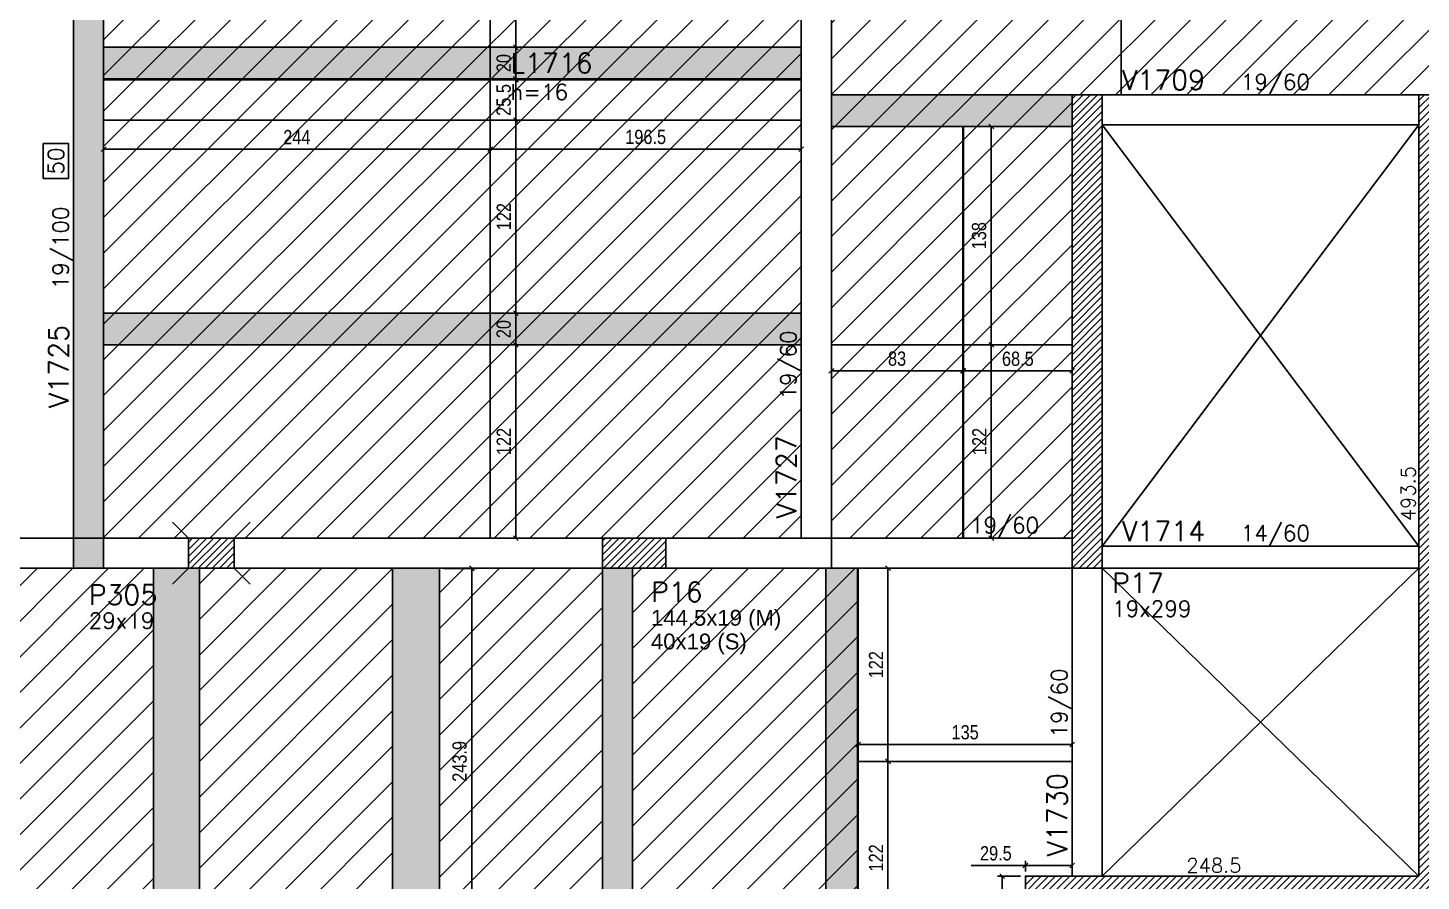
# Model space of a CAD drawing. Extents: x 1860 to 8661, y -614 to 3008.
# Drawn here: x 3577 to 4456, y 736 to 1275 of the extents above; entities that cross this region are included whole.
import ezdxf
from ezdxf.enums import TextEntityAlignment as Align

# ---------------------------------------------------------------- set-up
doc = ezdxf.new("R2010")
doc.units = 0
for name, color, linetype in [('242', 12, 'Continuous'), ('COTA', 241, 'Continuous'), ('F-DESNIVEL-1', 254, 'Continuous'), ('F-LAJES-DIM', 2, 'Continuous'), ('F-LAJES-NOME', 4, 'Continuous'), ('F-PILARES-DIM', 172, 'Continuous'), ('F-PILARES-HACH', 174, 'Continuous'), ('F-PILARES-M', 170, 'Continuous'), ('F-PILARES-N', 170, 'Continuous'), ('F-PILARES-NASCE', 4, 'Continuous'), ('F-PILARES-NOME', 170, 'Continuous'), ('F-PILARES-S', 170, 'Continuous'), ('F-PILARES-V', 170, 'Continuous'), ('F-VIGAS', 3, 'Continuous'), ('F-VIGAS-DIM', 2, 'Continuous'), ('F-VIGAS-NOME', 4, 'Continuous'), ('F-VÃO', 1, 'Continuous'), ('Painéis', 200, 'Continuous')]:
    doc.layers.add(name, color=color, linetype=linetype)
doc.layers.add('Hachura', color=251, linetype='Continuous', lineweight=9)
doc.styles.add('COTA TECNICA-50', font='techl___.ttf', dxfattribs={"height": 9})
doc.styles.add('MCP', font='romans.shx')
doc.styles.get("Standard").update_dxf_attribs({"font": 'arial.ttf'})
doc.dimstyles.new('COTA PAINEL-50', dxfattribs={"dimtxt": 9, "dimasz": 3, "dimexe": 3, "dimexo": 3, "dimgap": 3, "dimtad": 1, "dimdec": 1, "dimzin": 12, "dimdsep": 46, "dimtxsty": 'COTA TECNICA-50', "dimblk1": 'OBLIQUE', "dimblk2": 'OBLIQUE', "dimsah": 1, "dimcen": 0.9, "dimclrd": 4, "dimclre": 4, "dimclrt": 240, "dimadec": 1, "dimazin": 3, "dimtfac": 1, "dimtdec": 1, "dimtmove": 0, "dimatfit": 3, "dimfxl": 1, "dimtolj": 1, "dimtzin": 12, "dimarcsym": 0})
pattern_1 = [(45, (4454.8736, 10738.8875), (-2.245064, 2.245064), [])]
pattern_2 = [(45, (4454.8736, 738.8875), (-2.245064, 2.245064), [])]

# ---------------------------------------------------------------- blocks, each defined once
blk = doc.blocks.new('*U36')
at = {"layer": 'F-VIGAS-DIM', "color": 1}
blk.add_lwpolyline([(0, 0), (22, 0), (22, 16), (0, 16)], close=True, dxfattribs=at)
at = {"layer": 'F-VIGAS-DIM', "style": 'MCP'}
blk.add_attdef('DIM', text='', height=10, dxfattribs=at).set_placement((11, 8), align=Align.MIDDLE_CENTER)
blk = doc.blocks.new('_Oblique')
at = {"color": 0, "linetype": 'ByBlock', "lineweight": -2}
blk.add_line((-0.5, -0.5), (0.5, 0.5), dxfattribs=at)
blk = doc.blocks.new('*D1222')
at = {"layer": 'COTA', "color": 4, "lineweight": -2, "transparency": 16777216}
for p, q in [((3624.37, 1213.39), (3624.37, 1195.12)), ((3868.37, 1213.39), (3868.37, 1195.12)), ((3624.37, 1198.12), (3868.37, 1198.12))]:
    blk.add_line(p, q, dxfattribs=at)
at = {"layer": 'Defpoints', "color": 0, "transparency": 16777216}
for p in [(3624.37, 1216.39), (3868.37, 1216.39), (3868.37, 1198.12)]:
    blk.add_point(p, dxfattribs=at)
at = {"layer": 'COTA', "color": 4, "lineweight": -2, "transparency": 16777216, "xscale": 3, "yscale": 3, "zscale": 3, "rotation": 180}
blk.add_blockref('_Oblique', (3624.37, 1198.12), dxfattribs=at)
at = {"layer": 'COTA', "color": 4, "lineweight": -2, "transparency": 16777216, "xscale": 3, "yscale": 3, "zscale": 3}
blk.add_blockref('_Oblique', (3868.37, 1198.12), dxfattribs=at)
at = {"layer": 'COTA', "color": 240, "transparency": 16777216, "insert": (3746.37, 1205.69), "char_height": 9, "attachment_point": 5, "style": 'COTA TECNICA-50'}
blk.add_mtext('\\A1;244', dxfattribs=at)
blk = doc.blocks.new('*D1223')
at = {"layer": 'COTA', "color": 4, "lineweight": -2, "transparency": 16777216}
for p, q in [((3868.37, 1213.39), (3868.37, 1195.12)), ((4064.87, 1213.39), (4064.87, 1195.12)), ((3868.37, 1198.12), (4064.87, 1198.12))]:
    blk.add_line(p, q, dxfattribs=at)
at = {"layer": 'Defpoints', "color": 0, "transparency": 16777216}
for p in [(3868.37, 1216.39), (4064.87, 1216.39), (4064.87, 1198.12)]:
    blk.add_point(p, dxfattribs=at)
at = {"layer": 'COTA', "color": 4, "lineweight": -2, "transparency": 16777216, "xscale": 3, "yscale": 3, "zscale": 3, "rotation": 180}
blk.add_blockref('_Oblique', (3868.37, 1198.12), dxfattribs=at)
at = {"layer": 'COTA', "color": 4, "lineweight": -2, "transparency": 16777216, "xscale": 3, "yscale": 3, "zscale": 3}
blk.add_blockref('_Oblique', (4064.87, 1198.12), dxfattribs=at)
at = {"layer": 'COTA', "color": 240, "transparency": 16777216, "insert": (3966.62, 1205.74), "char_height": 9, "attachment_point": 5, "style": 'COTA TECNICA-50'}
blk.add_mtext('\\A1;196.5', dxfattribs=at)
blk = doc.blocks.new('*D1224')
at = {"layer": 'COTA', "color": 4, "lineweight": -2, "transparency": 16777216}
for p, q in [((3871.37, 1074.39), (3887.59, 1074.39)), ((3884.59, 952.39), (3884.59, 1074.39)), ((3871.37, 952.39), (3887.59, 952.39))]:
    blk.add_line(p, q, dxfattribs=at)
at = {"layer": 'Defpoints', "color": 0, "transparency": 16777216}
for p in [(3868.37, 1074.39), (3884.59, 1074.39), (3868.37, 952.39)]:
    blk.add_point(p, dxfattribs=at)
at = {"layer": 'COTA', "color": 4, "lineweight": -2, "transparency": 16777216, "xscale": 3, "yscale": 3, "zscale": 3}
for p, rotation in [((3884.59, 1074.39), 90), ((3884.59, 952.39), 270)]:
    blk.add_blockref('_Oblique', p, dxfattribs=dict(at, rotation=rotation))
at = {"layer": 'COTA', "color": 240, "transparency": 16777216, "insert": (3877.04, 1013.39), "char_height": 9, "attachment_point": 5, "rotation": 90, "style": 'COTA TECNICA-50'}
blk.add_mtext('\\A1;122', dxfattribs=at)
blk = doc.blocks.new('*D1225')
at = {"layer": 'COTA', "color": 4, "lineweight": -2, "transparency": 16777216}
for p, q in [((3871.37, 1094.39), (3887.59, 1094.39)), ((3884.59, 1074.39), (3884.59, 1094.39)), ((3871.37, 1074.39), (3887.59, 1074.39))]:
    blk.add_line(p, q, dxfattribs=at)
at = {"layer": 'Defpoints', "color": 0, "transparency": 16777216}
for p in [(3868.37, 1094.39), (3884.59, 1094.39), (3868.37, 1074.39)]:
    blk.add_point(p, dxfattribs=at)
at = {"layer": 'COTA', "color": 4, "lineweight": -2, "transparency": 16777216, "xscale": 3, "yscale": 3, "zscale": 3}
for p, rotation in [((3884.59, 1094.39), 90), ((3884.59, 1074.39), 270)]:
    blk.add_blockref('_Oblique', p, dxfattribs=dict(at, rotation=rotation))
at = {"layer": 'COTA', "color": 240, "transparency": 16777216, "insert": (3877, 1084.39), "char_height": 9, "attachment_point": 5, "rotation": 90, "style": 'COTA TECNICA-50'}
blk.add_mtext('\\A1;20', dxfattribs=at)
blk = doc.blocks.new('*D1226')
at = {"layer": 'COTA', "color": 4, "lineweight": -2, "transparency": 16777216}
for p, q in [((3871.37, 1216.39), (3887.59, 1216.39)), ((3884.59, 1094.39), (3884.59, 1216.39)), ((3871.37, 1094.39), (3887.59, 1094.39))]:
    blk.add_line(p, q, dxfattribs=at)
at = {"layer": 'Defpoints', "color": 0, "transparency": 16777216}
for p in [(3868.37, 1216.39), (3884.59, 1216.39), (3868.37, 1094.39)]:
    blk.add_point(p, dxfattribs=at)
at = {"layer": 'COTA', "color": 4, "lineweight": -2, "transparency": 16777216, "xscale": 3, "yscale": 3, "zscale": 3}
for p, rotation in [((3884.59, 1216.39), 90), ((3884.59, 1094.39), 270)]:
    blk.add_blockref('_Oblique', p, dxfattribs=dict(at, rotation=rotation))
at = {"layer": 'COTA', "color": 240, "transparency": 16777216, "insert": (3877.04, 1155.39), "char_height": 9, "attachment_point": 5, "rotation": 90, "style": 'COTA TECNICA-50'}
blk.add_mtext('\\A1;122', dxfattribs=at)
blk = doc.blocks.new('*D1227')
at = {"layer": 'COTA', "color": 4, "lineweight": -2, "transparency": 16777216}
for p, q in [((3871.37, 1241.89), (3887.59, 1241.89)), ((3884.59, 1216.39), (3884.59, 1241.89)), ((3871.37, 1216.39), (3887.59, 1216.39))]:
    blk.add_line(p, q, dxfattribs=at)
at = {"layer": 'Defpoints', "color": 0, "transparency": 16777216}
for p in [(3868.37, 1241.89), (3884.59, 1241.89), (3868.37, 1216.39)]:
    blk.add_point(p, dxfattribs=at)
at = {"layer": 'COTA', "color": 4, "lineweight": -2, "transparency": 16777216, "xscale": 3, "yscale": 3, "zscale": 3}
for p, rotation in [((3884.59, 1241.89), 90), ((3884.59, 1216.39), 270)]:
    blk.add_blockref('_Oblique', p, dxfattribs=dict(at, rotation=rotation))
at = {"layer": 'COTA', "color": 240, "transparency": 16777216, "insert": (3876.99, 1229.14), "char_height": 9, "attachment_point": 5, "rotation": 90, "style": 'COTA TECNICA-50'}
blk.add_mtext('\\A1;25.5', dxfattribs=at)
blk = doc.blocks.new('*D1228')
at = {"layer": 'COTA', "color": 4, "lineweight": -2, "transparency": 16777216}
for p, q in [((3871.37, 1262.39), (3887.59, 1262.39)), ((3884.59, 1242.39), (3884.59, 1262.39)), ((3871.37, 1242.39), (3887.59, 1242.39))]:
    blk.add_line(p, q, dxfattribs=at)
at = {"layer": 'Defpoints', "color": 0, "transparency": 16777216}
for p in [(3868.37, 1262.39), (3884.59, 1262.39), (3868.37, 1242.39)]:
    blk.add_point(p, dxfattribs=at)
at = {"layer": 'COTA', "color": 4, "lineweight": -2, "transparency": 16777216, "xscale": 3, "yscale": 3, "zscale": 3}
for p, rotation in [((3884.59, 1262.39), 90), ((3884.59, 1242.39), 270)]:
    blk.add_blockref('_Oblique', p, dxfattribs=dict(at, rotation=rotation))
at = {"layer": 'COTA', "color": 240, "transparency": 16777216, "insert": (3877, 1252.39), "char_height": 9, "attachment_point": 5, "rotation": 90, "style": 'COTA TECNICA-50'}
blk.add_mtext('\\A1;20', dxfattribs=at)
blk = doc.blocks.new('*D1229')
at = {"layer": 'COTA', "color": 4, "lineweight": -2, "transparency": 16777216}
for p, q in [((3871.37, 1384.39), (3887.59, 1384.39)), ((3884.59, 1262.39), (3884.59, 1384.39)), ((3871.37, 1262.39), (3887.59, 1262.39))]:
    blk.add_line(p, q, dxfattribs=at)
at = {"layer": 'Defpoints', "color": 0, "transparency": 16777216}
for p in [(3868.37, 1384.39), (3884.59, 1384.39), (3868.37, 1262.39)]:
    blk.add_point(p, dxfattribs=at)
at = {"layer": 'COTA', "color": 4, "lineweight": -2, "transparency": 16777216, "xscale": 3, "yscale": 3, "zscale": 3}
for p, rotation in [((3884.59, 1384.39), 90), ((3884.59, 1262.39), 270)]:
    blk.add_blockref('_Oblique', p, dxfattribs=dict(at, rotation=rotation))
at = {"layer": 'COTA', "color": 240, "transparency": 16777216, "insert": (3877.04, 1323.39), "char_height": 9, "attachment_point": 5, "rotation": 90, "style": 'COTA TECNICA-50'}
blk.add_mtext('\\A1;122', dxfattribs=at)
blk = doc.blocks.new('*D1230')
at = {"layer": 'COTA', "color": 4, "lineweight": -2, "transparency": 16777216}
for p, q in [((4170.37, 1074.39), (4187.89, 1074.39)), ((4184.89, 952.39), (4184.89, 1074.39)), ((4170.37, 952.39), (4187.89, 952.39))]:
    blk.add_line(p, q, dxfattribs=at)
at = {"layer": 'Defpoints', "color": 0, "transparency": 16777216}
for p in [(4167.37, 1074.39), (4184.89, 1074.39), (4167.37, 952.39)]:
    blk.add_point(p, dxfattribs=at)
at = {"layer": 'COTA', "color": 4, "lineweight": -2, "transparency": 16777216, "xscale": 3, "yscale": 3, "zscale": 3}
for p, rotation in [((4184.89, 1074.39), 90), ((4184.89, 952.39), 270)]:
    blk.add_blockref('_Oblique', p, dxfattribs=dict(at, rotation=rotation))
at = {"layer": 'COTA', "color": 240, "transparency": 16777216, "insert": (4177.33, 1013.39), "char_height": 9, "attachment_point": 5, "rotation": 90, "style": 'COTA TECNICA-50'}
blk.add_mtext('\\A1;122', dxfattribs=at)
blk = doc.blocks.new('*D1231')
at = {"layer": 'COTA', "color": 4, "lineweight": -2, "transparency": 16777216}
for p, q in [((4170.37, 1212.39), (4187.89, 1212.39)), ((4184.89, 1074.39), (4184.89, 1212.39)), ((4170.37, 1074.39), (4187.89, 1074.39))]:
    blk.add_line(p, q, dxfattribs=at)
at = {"layer": 'Defpoints', "color": 0, "transparency": 16777216}
for p in [(4167.37, 1212.39), (4184.89, 1212.39), (4167.37, 1074.39)]:
    blk.add_point(p, dxfattribs=at)
at = {"layer": 'COTA', "color": 4, "lineweight": -2, "transparency": 16777216, "xscale": 3, "yscale": 3, "zscale": 3}
for p, rotation in [((4184.89, 1212.39), 90), ((4184.89, 1074.39), 270)]:
    blk.add_blockref('_Oblique', p, dxfattribs=dict(at, rotation=rotation))
at = {"layer": 'COTA', "color": 240, "transparency": 16777216, "insert": (4177.17, 1143.39), "char_height": 9, "attachment_point": 5, "rotation": 90, "style": 'COTA TECNICA-50'}
blk.add_mtext('\\A1;138', dxfattribs=at)
blk = doc.blocks.new('*D1232')
at = {"layer": 'COTA', "color": 4, "lineweight": -2, "transparency": 16777216}
for p, q in [((4083.87, 1071.39), (4083.87, 1054.99)), ((4166.87, 1071.39), (4166.87, 1054.99)), ((4083.87, 1057.99), (4166.87, 1057.99))]:
    blk.add_line(p, q, dxfattribs=at)
at = {"layer": 'Defpoints', "color": 0, "transparency": 16777216}
for p in [(4083.87, 1074.39), (4166.87, 1074.39), (4166.87, 1057.99)]:
    blk.add_point(p, dxfattribs=at)
at = {"layer": 'COTA', "color": 4, "lineweight": -2, "transparency": 16777216, "xscale": 3, "yscale": 3, "zscale": 3, "rotation": 180}
blk.add_blockref('_Oblique', (4083.87, 1057.99), dxfattribs=at)
at = {"layer": 'COTA', "color": 4, "lineweight": -2, "transparency": 16777216, "xscale": 3, "yscale": 3, "zscale": 3}
blk.add_blockref('_Oblique', (4166.87, 1057.99), dxfattribs=at)
at = {"layer": 'COTA', "color": 240, "transparency": 16777216, "insert": (4125.37, 1065.7), "char_height": 9, "attachment_point": 5, "style": 'COTA TECNICA-50'}
blk.add_mtext('\\A1;83', dxfattribs=at)
blk = doc.blocks.new('*D1233')
at = {"layer": 'COTA', "color": 4, "lineweight": -2, "transparency": 16777216}
for p, q in [((4167.37, 1071.39), (4167.37, 1054.99)), ((4235.87, 1071.39), (4235.87, 1054.99)), ((4167.37, 1057.99), (4235.87, 1057.99))]:
    blk.add_line(p, q, dxfattribs=at)
at = {"layer": 'Defpoints', "color": 0, "transparency": 16777216}
for p in [(4167.37, 1074.39), (4235.87, 1074.39), (4235.87, 1057.99)]:
    blk.add_point(p, dxfattribs=at)
at = {"layer": 'COTA', "color": 4, "lineweight": -2, "transparency": 16777216, "xscale": 3, "yscale": 3, "zscale": 3, "rotation": 180}
blk.add_blockref('_Oblique', (4167.37, 1057.99), dxfattribs=at)
at = {"layer": 'COTA', "color": 4, "lineweight": -2, "transparency": 16777216, "xscale": 3, "yscale": 3, "zscale": 3}
blk.add_blockref('_Oblique', (4235.87, 1057.99), dxfattribs=at)
at = {"layer": 'COTA', "color": 240, "transparency": 16777216, "insert": (4201.62, 1065.6), "char_height": 9, "attachment_point": 5, "style": 'COTA TECNICA-50'}
blk.add_mtext('\\A1;68.5', dxfattribs=at)
blk = doc.blocks.new('*D1708')
at = {"layer": 'COTA', "color": 4, "lineweight": -2, "transparency": 16777216}
for p, q in [((3839.37, 933.29), (3859.89, 933.29)), ((3856.89, 689.39), (3856.89, 933.29)), ((3839.37, 689.39), (3859.89, 689.39))]:
    blk.add_line(p, q, dxfattribs=at)
at = {"layer": 'Defpoints', "color": 0, "transparency": 16777216}
for p in [(3836.37, 933.29), (3856.89, 933.29), (3836.37, 689.39)]:
    blk.add_point(p, dxfattribs=at)
at = {"layer": 'COTA', "color": 4, "lineweight": -2, "transparency": 16777216, "xscale": 3, "yscale": 3, "zscale": 3}
for p, rotation in [((3856.89, 933.29), 90), ((3856.89, 689.39), 270)]:
    blk.add_blockref('_Oblique', p, dxfattribs=dict(at, rotation=rotation))
at = {"layer": 'COTA', "color": 240, "transparency": 16777216, "insert": (3849.16, 811.34), "char_height": 9, "attachment_point": 5, "rotation": 90, "style": 'COTA TECNICA-50'}
blk.add_mtext('\\A1;243.9', dxfattribs=at)
blk = doc.blocks.new('*D1709')
at = {"layer": 'COTA', "color": 4, "lineweight": -2, "transparency": 16777216}
for p, q in [((4103.87, 811.39), (4122.63, 811.39)), ((4119.63, 689.39), (4119.63, 811.39)), ((4103.87, 689.39), (4122.63, 689.39))]:
    blk.add_line(p, q, dxfattribs=at)
at = {"layer": 'Defpoints', "color": 0, "transparency": 16777216}
for p in [(4100.87, 811.39), (4119.63, 811.39), (4100.87, 689.39)]:
    blk.add_point(p, dxfattribs=at)
at = {"layer": 'COTA', "color": 4, "lineweight": -2, "transparency": 16777216, "xscale": 3, "yscale": 3, "zscale": 3}
for p, rotation in [((4119.63, 811.39), 90), ((4119.63, 689.39), 270)]:
    blk.add_blockref('_Oblique', p, dxfattribs=dict(at, rotation=rotation))
at = {"layer": 'COTA', "color": 240, "transparency": 16777216, "insert": (4112.08, 750.39), "char_height": 9, "attachment_point": 5, "rotation": 90, "style": 'COTA TECNICA-50'}
blk.add_mtext('\\A1;122', dxfattribs=at)
blk = doc.blocks.new('*D1710')
at = {"layer": 'COTA', "color": 4, "lineweight": -2, "transparency": 16777216}
for p, q in [((4103.87, 933.39), (4122.63, 933.39)), ((4119.63, 811.39), (4119.63, 933.39)), ((4103.87, 811.39), (4122.63, 811.39))]:
    blk.add_line(p, q, dxfattribs=at)
at = {"layer": 'Defpoints', "color": 0, "transparency": 16777216}
for p in [(4100.87, 933.39), (4119.63, 933.39), (4100.87, 811.39)]:
    blk.add_point(p, dxfattribs=at)
at = {"layer": 'COTA', "color": 4, "lineweight": -2, "transparency": 16777216, "xscale": 3, "yscale": 3, "zscale": 3}
for p, rotation in [((4119.63, 933.39), 90), ((4119.63, 811.39), 270)]:
    blk.add_blockref('_Oblique', p, dxfattribs=dict(at, rotation=rotation))
at = {"layer": 'COTA', "color": 240, "transparency": 16777216, "insert": (4112.08, 872.39), "char_height": 9, "attachment_point": 5, "rotation": 90, "style": 'COTA TECNICA-50'}
blk.add_mtext('\\A1;122', dxfattribs=at)
blk = doc.blocks.new('*D1711')
at = {"layer": 'COTA', "color": 4, "lineweight": -2, "transparency": 16777216}
for p, q in [((4100.87, 814.39), (4100.87, 825.04)), ((4100.87, 822.04), (4235.87, 822.04)), ((4235.87, 814.39), (4235.87, 825.04))]:
    blk.add_line(p, q, dxfattribs=at)
at = {"layer": 'Defpoints', "color": 0, "transparency": 16777216}
for p in [(4235.87, 822.04), (4100.87, 811.39), (4235.87, 811.39)]:
    blk.add_point(p, dxfattribs=at)
at = {"layer": 'COTA', "color": 4, "lineweight": -2, "transparency": 16777216, "xscale": 3, "yscale": 3, "zscale": 3, "rotation": 180}
blk.add_blockref('_Oblique', (4100.87, 822.04), dxfattribs=at)
at = {"layer": 'COTA', "color": 4, "lineweight": -2, "transparency": 16777216, "xscale": 3, "yscale": 3, "zscale": 3}
blk.add_blockref('_Oblique', (4235.87, 822.04), dxfattribs=at)
at = {"layer": 'COTA', "color": 240, "transparency": 16777216, "insert": (4168.37, 829.73), "char_height": 9, "attachment_point": 5, "style": 'COTA TECNICA-50'}
blk.add_mtext('\\A1;135', dxfattribs=at)
blk = doc.blocks.new('*D1712')
at = {"layer": 'COTA', "color": 4, "lineweight": -2, "transparency": 16777216}
for p, q in [((4203.37, 738.89), (4188.68, 738.89)), ((4191.68, 689.39), (4191.68, 738.89)), ((4203.37, 689.39), (4188.68, 689.39))]:
    blk.add_line(p, q, dxfattribs=at)
at = {"layer": 'Defpoints', "color": 0, "transparency": 16777216}
for p in [(4191.68, 738.89), (4206.37, 738.89), (4206.37, 689.39)]:
    blk.add_point(p, dxfattribs=at)
at = {"layer": 'COTA', "color": 4, "lineweight": -2, "transparency": 16777216, "xscale": 3, "yscale": 3, "zscale": 3}
for p, rotation in [((4191.68, 738.89), 90), ((4191.68, 689.39), 270)]:
    blk.add_blockref('_Oblique', p, dxfattribs=dict(at, rotation=rotation))
at = {"layer": 'COTA', "color": 240, "transparency": 16777216, "insert": (4184.06, 714.14), "char_height": 9, "attachment_point": 5, "rotation": 90, "style": 'COTA TECNICA-50'}
blk.add_mtext('\\A1;49.5', dxfattribs=at)
blk = doc.blocks.new('*D1713')
at = {"layer": 'COTA', "color": 4, "lineweight": -2, "transparency": 16777216}
for p, q in [((4206.37, 741.89), (4206.37, 748.64)), ((4235.87, 741.89), (4235.87, 748.64)), ((4206.37, 745.64), (4172.1, 745.64)), ((4235.87, 745.64), (4206.37, 745.64))]:
    blk.add_line(p, q, dxfattribs=at)
at = {"layer": 'Defpoints', "color": 0, "transparency": 16777216}
for p in [(4206.37, 745.64), (4206.37, 738.89), (4235.87, 738.89)]:
    blk.add_point(p, dxfattribs=at)
at = {"layer": 'COTA', "color": 4, "lineweight": -2, "transparency": 16777216, "xscale": 3, "yscale": 3, "zscale": 3, "rotation": 180}
blk.add_blockref('_Oblique', (4206.37, 745.64), dxfattribs=at)
at = {"layer": 'COTA', "color": 4, "lineweight": -2, "transparency": 16777216, "xscale": 3, "yscale": 3, "zscale": 3}
blk.add_blockref('_Oblique', (4235.87, 745.64), dxfattribs=at)
at = {"layer": 'COTA', "color": 240, "transparency": 16777216, "insert": (4187.74, 753.26), "char_height": 9, "attachment_point": 5, "style": 'COTA TECNICA-50'}
blk.add_mtext('\\A1;29.5', dxfattribs=at)

msp = doc.modelspace()

# ---------------------------------------------------------------- hatches: boundary and pattern name
at = {"layer": 'F-PILARES-HACH', "linetype": 'Continuous'}
h = msp.add_hatch(dxfattribs=at)
h.set_pattern_fill('ANSI31', color=256, style=0)
h.set_pattern_definition(pattern_1)
h.paths.add_polyline_path([(4473.87, 714.89), (4473.87, 1232.39), (4454.87, 1232.39), (4454.87, 738.89), (4206.37, 738.89), (4206.37, 714.89)], flags=16)
h = msp.add_hatch(dxfattribs=at)
h.set_pattern_fill('ANSI31', color=256, style=0)
h.set_pattern_definition(pattern_1)
h.paths.add_polyline_path([(4235.87, 933.39), (4254.87, 933.39), (4254.87, 1232.39), (4235.87, 1232.39)], flags=16)
h = msp.add_hatch(dxfattribs=at)
h.set_pattern_fill('ANSI31', color=256, style=0)
h.set_pattern_definition(pattern_2)
h.paths.add_polyline_path([(3677.87, 933.39), (3706.87, 933.39), (3706.87, 952.39), (3677.87, 952.39)], flags=16)
h = msp.add_hatch(dxfattribs=at)
h.set_pattern_fill('ANSI31', color=256, style=0)
h.set_pattern_definition(pattern_2)
h.paths.add_polyline_path([(3939.37, 933.39), (3979.37, 933.39), (3979.37, 952.39), (3939.37, 952.39)], flags=16)
at = {"layer": 'Hachura', "linetype": 'ByBlock'}
h = msp.add_hatch(dxfattribs=at)
h.set_pattern_fill('ANSI31', color=256, scale=5)
h.paths.add_polyline_path([(3868.37, 1262.39), (3868.37, 1384.39), (3624.37, 1384.39), (3624.37, 1262.39)])
h.paths.add_polyline_path([(3624.37, 1262.39), (3624.37, 1242.39), (3868.37, 1242.39), (3868.37, 1262.39)])
h.paths.add_polyline_path([(3624.37, 1241.89), (3624.37, 1216.39), (3868.37, 1216.39), (3868.37, 1241.89)])
h.paths.add_polyline_path([(3624.37, 1216.39), (3624.37, 1094.39), (3868.37, 1094.39), (3868.37, 1216.39)])
h.paths.add_polyline_path([(3868.37, 1074.39), (3868.37, 1094.39), (3624.37, 1094.39), (3624.37, 1074.39)])
h.paths.add_polyline_path([(3624.37, 1074.39), (3624.37, 952.39), (3868.37, 952.39), (3868.37, 1074.39)])
h.paths.add_polyline_path([(3868.37, 1074.39), (3868.37, 952.39), (3939.37, 952.39), (3979.37, 952.39), (4064.87, 952.39), (4064.87, 1074.39)])
h.paths.add_polyline_path([(4064.87, 1074.39), (4064.87, 1094.39), (3868.37, 1094.39), (3868.37, 1074.39)])
h.paths.add_polyline_path([(4064.87, 1094.39), (4064.87, 1216.39), (3868.37, 1216.39), (3868.37, 1094.39)])
h.paths.add_polyline_path([(3868.37, 1241.89), (3868.37, 1216.39), (4064.87, 1216.39), (4064.87, 1241.89)])
h.paths.add_polyline_path([(4064.87, 1242.39), (4064.87, 1262.39), (3868.37, 1262.39), (3868.37, 1242.39)])
h.paths.add_polyline_path([(4064.87, 1262.39), (4064.87, 1384.39), (3964.37, 1384.39), (3868.37, 1384.39), (3868.37, 1262.39)])
h = msp.add_hatch(dxfattribs=at)
h.set_pattern_fill('ANSI31', color=256, scale=5)
h.paths.add_polyline_path([(5486.87, 1308.39), (5486.87, 1232.39), (5730.87, 1232.39), (5730.87, 1308.39)])
h.paths.add_polyline_path([(5730.87, 1308.89), (5730.87, 1384.39), (5486.87, 1384.39), (5486.87, 1308.89)])
h.paths.add_polyline_path([(5486.87, 1308.89), (5486.87, 1384.39), (5242.87, 1384.39), (5242.87, 1308.89)])
h.paths.add_polyline_path([(5385.87, 1232.39), (5486.87, 1232.39), (5486.87, 1308.39), (5242.87, 1308.39), (5242.87, 1232.39)])
h.paths.add_polyline_path([(4998.87, 1308.39), (4998.87, 1232.39), (5050.87, 1232.39), (5069.87, 1232.39), (5242.87, 1232.39), (5242.87, 1308.39)])
h.paths.add_polyline_path([(5242.87, 1308.89), (5242.87, 1384.39), (5069.87, 1384.39), (5050.87, 1384.39), (4998.87, 1384.39), (4998.87, 1308.89)])
h.paths.add_polyline_path([(4998.87, 1384.39), (4754.87, 1384.39), (4754.87, 1308.89), (4998.87, 1308.89)])
h.paths.add_polyline_path([(4900.37, 1232.39), (4998.87, 1232.39), (4998.87, 1308.39), (4754.87, 1308.39), (4754.87, 1232.39)])
h.paths.add_polyline_path([(4510.87, 1308.39), (4510.87, 1232.39), (4713.87, 1232.39), (4754.87, 1232.39), (4754.87, 1308.39)])
h.paths.add_polyline_path([(4658.87, 1384.39), (4510.87, 1384.39), (4510.87, 1308.89), (4754.87, 1308.89), (4754.87, 1384.39)])
h.paths.add_polyline_path([(4510.87, 1308.89), (4510.87, 1384.39), (4420.87, 1384.39), (4266.87, 1384.39), (4266.87, 1308.89)])
h.paths.add_polyline_path([(4454.87, 1232.39), (4473.87, 1232.39), (4510.87, 1232.39), (4510.87, 1308.39), (4266.87, 1308.39), (4266.87, 1232.39)])
h.paths.add_polyline_path([(4235.87, 1232.39), (4254.87, 1232.39), (4266.87, 1232.39), (4266.87, 1308.39), (4083.87, 1308.39), (4083.87, 1232.39)])
h.paths.add_polyline_path([(4143.37, 1384.39), (4083.87, 1384.39), (4083.87, 1308.89), (4266.87, 1308.89), (4266.87, 1384.39)])
h.paths.add_polyline_path([(4083.87, 1232.39), (4083.87, 1212.39), (4235.87, 1212.39), (4235.87, 1232.39)])
h.paths.add_polyline_path([(4166.87, 1212.39), (4083.87, 1212.39), (4083.87, 1074.39), (4166.87, 1074.39)])
h.paths.add_polyline_path([(4235.87, 1212.39), (4167.37, 1212.39), (4167.37, 1074.39), (4235.87, 1074.39)])
h.paths.add_polyline_path([(4167.37, 952.39), (4235.87, 952.39), (4235.87, 1074.39), (4167.37, 1074.39)])
h.paths.add_polyline_path([(4166.87, 1074.39), (4083.87, 1074.39), (4083.87, 952.39), (4166.87, 952.39)])
h = msp.add_hatch(color=256, dxfattribs=at)
h.dxf.hatch_style = 1
h.paths.add_polyline_path([(3868.37, 1262.39), (3624.37, 1262.39), (3624.37, 1242.39), (3868.37, 1242.39)])
h.paths.add_polyline_path([(4064.87, 1262.39), (3868.37, 1262.39), (3868.37, 1242.39), (4064.87, 1242.39)])
h.paths.add_polyline_path([(3868.37, 1094.39), (3624.37, 1094.39), (3624.37, 1074.39), (3868.37, 1074.39)])
h.paths.add_polyline_path([(4064.87, 1094.39), (3868.37, 1094.39), (3868.37, 1074.39), (4064.87, 1074.39)])
h = msp.add_hatch(color=256, dxfattribs=at)
h.dxf.hatch_style = 1
h.paths.add_polyline_path([(4235.87, 1212.39), (4235.87, 1232.39), (4083.87, 1232.39), (4083.87, 1212.39)])
h = msp.add_hatch(dxfattribs=at)
h.set_pattern_fill('ANSI31', color=256, scale=5)
h.paths.add_polyline_path([(3513.87, 933.39), (3391.87, 933.39), (3391.87, 689.39), (3513.87, 689.39)])
h.paths.add_polyline_path([(3513.87, 689.39), (3391.87, 689.39), (3391.87, 445.39), (3513.87, 445.39)])
h.paths.add_polyline_path([(3655.87, 689.39), (3533.87, 689.39), (3533.87, 445.39), (3655.87, 445.39)])
h.paths.add_polyline_path([(3533.87, 689.39), (3655.87, 689.39), (3655.87, 933.39), (3533.87, 933.39)])
h.paths.add_polyline_path([(3684.87, 689.39), (3806.87, 689.39), (3806.87, 933.39), (3684.87, 933.39)])
h.paths.add_polyline_path([(3806.87, 689.39), (3684.87, 689.39), (3684.87, 445.39), (3806.87, 445.39)])
h.paths.add_polyline_path([(3939.37, 689.39), (3930.45, 689.39), (3930.45, 675.43), (3914.45, 675.43), (3914.45, 689.39), (3836.37, 689.39), (3836.37, 445.39), (3939.37, 445.39)])
h.paths.add_polyline_path([(3939.37, 933.39), (3836.37, 933.39), (3836.37, 689.39), (3914.45, 689.39), (3914.45, 697.43), (3930.45, 697.43), (3930.45, 689.39), (3939.37, 689.39)])
h.paths.add_polyline_path([(3958.37, 689.39), (4080.37, 689.39), (4080.37, 933.39), (3958.37, 933.39)])
h.paths.add_polyline_path([(3958.37, 445.39), (4080.37, 445.39), (4080.37, 689.39), (3958.37, 689.39)])
h.paths.add_polyline_path([(3513.87, 445.39), (3533.87, 445.39), (3533.87, 689.39), (3513.87, 689.39)])
h.paths.add_polyline_path([(3533.87, 933.39), (3513.87, 933.39), (3513.87, 689.39), (3533.87, 689.39)])
h.paths.add_polyline_path([(4080.37, 445.39), (4100.37, 445.39), (4100.37, 689.39), (4080.37, 689.39)])
h.paths.add_polyline_path([(4080.37, 689.39), (4100.37, 689.39), (4100.37, 933.39), (4080.37, 933.39)])
h.paths.add_polyline_path([(4080.37, 263.89), (4100.37, 263.89), (4100.37, 444.89), (4080.37, 444.89)])
h.paths.add_polyline_path([(3513.87, 263.89), (3533.87, 263.89), (3533.87, 444.89), (3513.87, 444.89)])
h.paths.add_polyline_path([(4100.87, 445.39), (4206.37, 445.39), (4206.37, 689.39), (4100.87, 689.39)])
h = msp.add_hatch(color=256, dxfattribs=at)
h.dxf.hatch_style = 1
h.paths.add_polyline_path([(3513.87, 689.39), (3533.87, 689.39), (3533.87, 933.39), (3513.87, 933.39)])
h.paths.add_polyline_path([(3513.87, 445.39), (3533.87, 445.39), (3533.87, 689.39), (3513.87, 689.39)])
h.paths.add_polyline_path([(3533.87, 444.89), (3513.87, 444.89), (3513.87, 263.89), (3533.87, 263.89)])
h.paths.add_polyline_path([(3684.87, 444.89), (3655.87, 444.89), (3655.87, 263.89), (3684.87, 263.89)])
h.paths.add_polyline_path([(3655.87, 445.39), (3684.87, 445.39), (3684.87, 689.39), (3655.87, 689.39)])
h.paths.add_polyline_path([(3684.87, 933.39), (3655.87, 933.39), (3655.87, 689.39), (3684.87, 689.39)])
h.paths.add_polyline_path([(3806.87, 689.39), (3836.37, 689.39), (3836.37, 933.39), (3806.87, 933.39)])
h.paths.add_polyline_path([(3806.87, 445.39), (3836.37, 445.39), (3836.37, 689.39), (3806.87, 689.39)])
h.paths.add_polyline_path([(3836.37, 444.89), (3806.87, 444.89), (3806.87, 263.89), (3836.37, 263.89)])
h.paths.add_polyline_path([(4080.37, 263.89), (4100.37, 263.89), (4100.37, 444.89), (4080.37, 444.89)])
h.paths.add_polyline_path([(4100.37, 689.39), (4080.37, 689.39), (4080.37, 445.39), (4100.37, 445.39)])
h.paths.add_polyline_path([(4080.37, 689.39), (4100.37, 689.39), (4100.37, 933.39), (4080.37, 933.39)])

# ---------------------------------------------------------------- linework, layer by layer
at = {"layer": '242', "linetype": 'Continuous'}
for p, q in [((3692.37, 942.89), (3692.37, 942.89)), ((3959.37, 942.89), (3959.37, 942.89))]:
    msp.add_line(p, q, dxfattribs=at)
at = {"layer": 'F-DESNIVEL-1', "linetype": 'Continuous'}
for points in [[(3624.37, 952.39), (3624.37, 1384.29), (3605.37, 1384.29)], [(3624.37, 952.39), (3605.37, 1384.29), (3605.37, 952.39)], [(3624.37, 952.39), (3605.37, 952.39), (3624.37, 952.39)], [(3958.37, 263.89), (3958.37, 933.29), (3939.37, 933.29)], [(3958.37, 263.89), (3939.37, 933.29), (3939.37, 263.89)]]:
    msp.add_solid(points, dxfattribs=at)
at = {"layer": 'F-DESNIVEL-1'}
msp.add_solid([(3605.37, 933.39), (3605.37, 952.39), (3624.37, 933.39), (3624.37, 952.39)], dxfattribs=at)
at = {"layer": 'F-PILARES-M', "linetype": 'Continuous'}
msp.add_lwpolyline([(3939.37, 933.39), (4083.87, 933.39), (4083.87, 952.39), (3939.37, 952.39), (3939.37, 933.39)], dxfattribs=at)
at = {"layer": 'F-PILARES-N', "linetype": 'Continuous'}
msp.add_lwpolyline([(3677.87, 933.39), (3706.87, 933.39), (3706.87, 952.39), (3677.87, 952.39), (3677.87, 933.39)], dxfattribs=at)
at = {"layer": 'F-PILARES-NASCE', "linetype": 'Continuous'}
for p, q in [((3677.87, 952.39), (3667.87, 962.39)), ((3706.87, 952.39), (3716.87, 962.39)), ((3677.87, 933.39), (3667.87, 923.39)), ((3706.87, 933.39), (3716.87, 923.39))]:
    msp.add_line(p, q, dxfattribs=at)
at = {"layer": 'F-PILARES-S', "linetype": 'Continuous'}
for points in [[(4473.87, 714.89), (4473.87, 1232.39), (4454.87, 1232.39), (4454.87, 738.89), (4206.37, 738.89), (4206.37, 714.89), (4473.87, 714.89)], [(4235.87, 933.39), (4254.87, 933.39), (4254.87, 1232.39), (4235.87, 1232.39), (4235.87, 933.39)]]:
    msp.add_lwpolyline(points, dxfattribs=at)
at = {"layer": 'F-PILARES-V', "linetype": 'Continuous'}
msp.add_lwpolyline([(3939.37, 933.39), (3979.37, 933.39), (3979.37, 952.39), (3939.37, 952.39), (3939.37, 933.39)], dxfattribs=at)
at = {"layer": 'F-VIGAS'}
for points in [[(3605.37, 1384.39), (3605.37, 933.39)], [(3624.37, 933.39), (3624.37, 1384.39)], [(4064.87, 1384.39), (4064.87, 952.39)], [(4083.87, 952.39), (4083.87, 1384.39)], [(4454.87, 1232.39), (4254.87, 1232.39)], [(4254.87, 1213.39), (4454.87, 1213.39)], [(3605.37, 952.39), (3436.87, 952.39)], [(3624.37, 952.39), (3605.37, 952.39)], [(3939.37, 952.39), (3624.37, 952.39)], [(4235.87, 952.39), (4083.87, 952.39)], [(4454.87, 947.39), (4254.87, 947.39)], [(3436.87, 933.39), (3614.87, 933.39)], [(3614.87, 933.39), (3939.37, 933.39)], [(3939.37, 933.39), (3939.37, 263.89)], [(3958.37, 263.89), (3958.37, 933.29)], [(4083.87, 933.39), (4235.87, 933.39)], [(4235.87, 933.39), (4235.87, 738.89)], [(4254.87, 738.89), (4254.87, 933.39)], [(4254.87, 933.39), (4454.87, 933.39)]]:
    msp.add_lwpolyline(points, dxfattribs=at)
at = {"layer": 'F-VÃO'}
for p, q in [((4254.87, 947.39), (4454.87, 1213.39)), ((4254.87, 1213.39), (4454.87, 947.39)), ((4254.87, 738.89), (4454.87, 933.39)), ((4254.87, 933.39), (4454.87, 738.89))]:
    msp.add_line(p, q, dxfattribs=at)
at = {"layer": 'Painéis'}
for p, q in [((4235.87, 1232.39), (4083.87, 1232.39)), ((4235.87, 1212.39), (4083.87, 1212.39))]:
    msp.add_line(p, q, dxfattribs=at)
for points in [[(3868.37, 952.39), (3868.37, 1384.39)], [(4266.87, 1384.39), (4266.87, 1232.39)], [(3624.37, 1262.39), (4064.87, 1262.39)], [(3624.37, 1242.39), (4064.87, 1242.39)], [(3624.37, 1241.89), (4064.87, 1241.89)], [(4064.87, 1216.39), (3624.37, 1216.39)], [(4166.87, 952.39), (4166.87, 1212.39)], [(4167.37, 952.39), (4167.37, 1212.39)], [(4064.87, 1094.39), (3624.37, 1094.39)], [(4064.87, 1074.39), (3624.37, 1074.39)], [(4235.87, 1074.39), (4083.87, 1074.39)], [(3655.87, 263.89), (3655.87, 933.39)], [(3684.87, 263.89), (3684.87, 933.39)], [(3806.87, 263.89), (3806.87, 933.29)], [(3836.37, 263.89), (3836.37, 933.29)], [(4080.37, 263.89), (4080.37, 933.29)], [(4100.37, 263.89), (4100.37, 933.29)], [(4100.87, 263.89), (4100.87, 933.29)], [(4100.87, 811.39), (4235.87, 811.39)]]:
    msp.add_lwpolyline(points, dxfattribs=at)

# ---------------------------------------------------------------- block references
at = {"layer": 'F-VIGAS-DIM', "linetype": 'Continuous', "rotation": 90}
msp.add_blockref('*U36', (3602.25, 1179.53), dxfattribs=at).add_auto_attribs({'DIM': '50'})

# ---------------------------------------------------------------- texts
at = {"layer": 'F-LAJES-DIM', "linetype": 'Continuous', "style": 'MCP'}
msp.add_text('h=16', height=10, dxfattribs=at).set_placement((3881.23, 1229.17))
at = {"layer": 'F-LAJES-NOME', "linetype": 'Continuous', "style": 'MCP'}
msp.add_text('L1716', height=12.5, dxfattribs=at).set_placement((3881.23, 1246.17))
at = {"layer": 'F-PILARES-DIM', "linetype": 'Continuous', "style": 'MCP'}
msp.add_text('493.5', height=9, rotation=90, dxfattribs=at).set_placement((4452.62, 963.14))
at = {"layer": 'F-PILARES-DIM', "linetype": 'Continuous'}
for s, p in [('144.5x19 (M)', (3969.96, 897.07)), ('40x19 (S)', (3969.96, 882.07))]:
    msp.add_text(s, height=10, dxfattribs=at).set_placement(p)
at = {"layer": 'F-PILARES-DIM', "linetype": 'Continuous', "style": 'MCP'}
for s, height, p in [('19x299', 10, (4261.12, 902.76)), ('29x19', 10, (3614.9, 895.28)), ('248.5', 9, (4308.12, 741.14))]:
    msp.add_text(s, height=height, dxfattribs=at).set_placement(p)
at = {"layer": 'F-PILARES-NOME', "linetype": 'Continuous', "style": 'MCP'}
for s, p in [('P16', (3969.96, 912.07)), ('P17', (4261.12, 917.76)), ('P305', (3614.9, 910.28))]:
    msp.add_text(s, height=12.5, dxfattribs=at).set_placement(p)
at = {"layer": 'F-VIGAS-DIM', "linetype": 'Continuous', "style": 'MCP'}
for s, p in [('19/60', (4342.37, 1235.51)), ('19/60', (4171.37, 955.51)), ('14/60', (4342.37, 950.51))]:
    msp.add_text(s, height=10, dxfattribs=at).set_placement(p)
for s, p in [('19/100', (3602.25, 1109.53)), ('19/60', (4061.75, 1039.89)), ('19/60', (4232.75, 826.39))]:
    msp.add_text(s, height=10, rotation=90, dxfattribs=at).set_placement(p)
at = {"layer": 'F-VIGAS-NOME', "linetype": 'Continuous', "style": 'MCP'}
for s, p in [('V1709', (4267.37, 1235.51)), ('V1714', (4267.37, 950.51))]:
    msp.add_text(s, height=12.5, dxfattribs=at).set_placement(p)
for s, p in [('V1725', (3602.25, 1034.53)), ('V1727', (4061.75, 964.89)), ('V1730', (4232.75, 751.39))]:
    msp.add_text(s, height=12.5, rotation=90, dxfattribs=at).set_placement(p)

# ---------------------------------------------------------------- dimensions: what is measured, and where the dimension line sits
at = {"layer": 'COTA'}
for base, p1, p2, picture, middle in [((3884.59, 1384.39), (3868.37, 1262.39), (3868.37, 1384.39), '*D1229', (3877.04, 1323.39)), ((3884.59, 1216.39), (3868.37, 1094.39), (3868.37, 1216.39), '*D1226', (3877.04, 1155.39)), ((4184.89, 1212.39), (4167.37, 1074.39), (4167.37, 1212.39), '*D1231', (4177.17, 1143.39)), ((3884.59, 1094.39), (3868.37, 1074.39), (3868.37, 1094.39), '*D1225', (3877, 1084.39)), ((3856.89, 933.29), (3836.37, 689.39), (3836.37, 933.29), '*D1708', (3849.16, 811.34)), ((4119.63, 933.39), (4100.87, 811.39), (4100.87, 933.39), '*D1710', (4112.08, 872.39))]:
    dim = msp.add_linear_dim(base=base, p1=p1, p2=p2, angle=90, dimstyle='COTA PAINEL-50', override={"dimtmove": 1}, dxfattribs=at)
    dim.commit()
    dim.dimension.update_dxf_attribs({"geometry": picture, "text_midpoint": middle})
for base, p1, p2, picture, middle in [((3884.59, 1262.39), (3868.37, 1242.39), (3868.37, 1262.39), '*D1228', (3877, 1252.39)), ((3884.59, 1074.39), (3868.37, 952.39), (3868.37, 1074.39), '*D1224', (3877.04, 1013.39)), ((4184.89, 1074.39), (4167.37, 952.39), (4167.37, 1074.39), '*D1230', (4177.33, 1013.39)), ((4119.63, 811.39), (4100.87, 689.39), (4100.87, 811.39), '*D1709', (4112.08, 750.39)), ((4191.68, 738.89), (4206.37, 689.39), (4206.37, 738.89), '*D1712', (4184.06, 714.14))]:
    dim = msp.add_linear_dim(base=base, p1=p1, p2=p2, angle=90, dimstyle='COTA PAINEL-50', dxfattribs=at)
    dim.commit()
    dim.dimension.update_dxf_attribs({"geometry": picture, "text_midpoint": middle})
dim = msp.add_linear_dim(base=(3884.59, 1241.89), p1=(3868.37, 1216.39), p2=(3868.37, 1241.89), angle=90, dimstyle='COTA PAINEL-50', override={"dimtmove": 1}, dxfattribs=at)
dim.commit()
dim.dimension.update_dxf_attribs({"geometry": '*D1227', "text_midpoint": (3884.59, 1229.14), "dimtype": 160})
for base, p1, p2, picture, middle in [((3868.37, 1198.12), (3624.37, 1216.39), (3868.37, 1216.39), '*D1222', (3746.37, 1205.69)), ((4166.87, 1057.99), (4083.87, 1074.39), (4166.87, 1074.39), '*D1232', (4125.37, 1065.7)), ((4235.87, 1057.99), (4167.37, 1074.39), (4235.87, 1074.39), '*D1233', (4201.62, 1065.6)), ((4235.87, 822.04), (4100.87, 811.39), (4235.87, 811.39), '*D1711', (4168.37, 829.73)), ((4206.37, 745.64), (4235.87, 738.89), (4206.37, 738.89), '*D1713', (4187.74, 753.26))]:
    dim = msp.add_linear_dim(base=base, p1=p1, p2=p2, dimstyle='COTA PAINEL-50', dxfattribs=at)
    dim.commit()
    dim.dimension.update_dxf_attribs({"geometry": picture, "text_midpoint": middle})
dim = msp.add_linear_dim(base=(4064.87, 1198.12), p1=(3868.37, 1216.39), p2=(4064.87, 1216.39), dimstyle='COTA PAINEL-50', override={"dimtmove": 1}, dxfattribs=at)
dim.commit()
dim.dimension.update_dxf_attribs({"geometry": '*D1223', "text_midpoint": (3966.62, 1205.74)})

doc.saveas('drawing.dxf')
